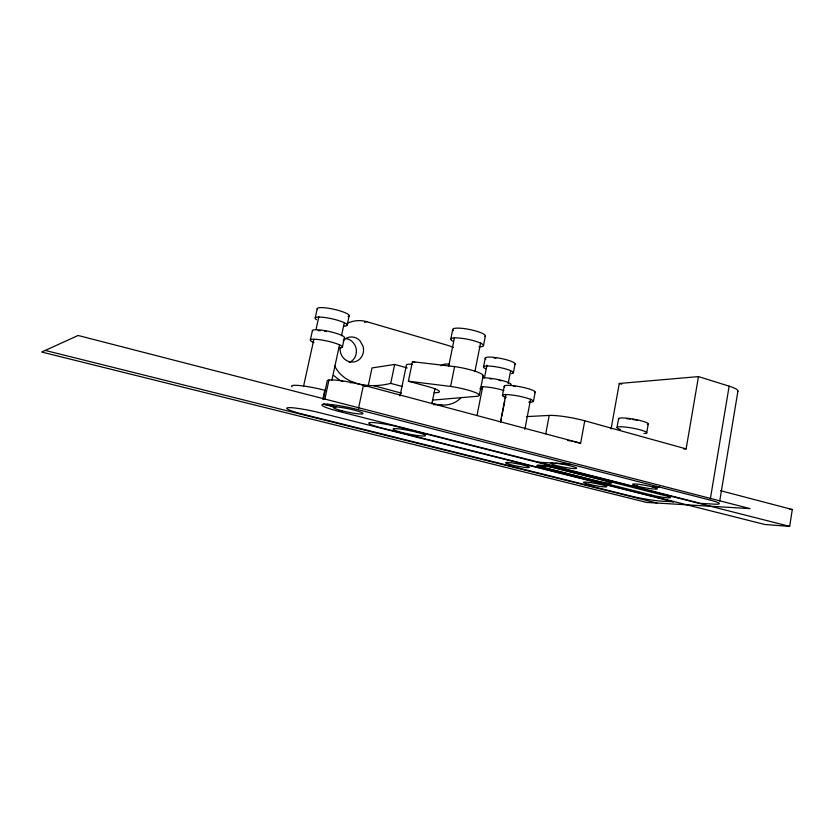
<?xml version="1.0" encoding="UTF-8"?>
<svg xmlns="http://www.w3.org/2000/svg" width="834" height="834" viewBox="0 0 834 834"><rect width="100%" height="100%" fill="white"/><g stroke="black" fill="none" stroke-linecap="round" stroke-linejoin="round"><path stroke-width="1.25" d="M789.662 526.379L398.892 427.091A21.694 2.325 11.6 0 0 370.619 422.536A21.694 2.325 11.6 0 0 381.409 427.863L764.83 524.492L789.662 526.379L792.3 509.522L720.482 490.673M719.711 501.109L737.902 391.229M710.359 498.805L729.145 386.152L698.475 376.603L619.276 383.473L611.061 429.01M683.546 448.911L686.132 448.89L698.475 376.603M646.684 432.982L648.226 424.204M617.024 427.352L618.599 418.595M574.49 441.801A25.917 3.148 10.7 0 1 577.649 442.541L580.631 443.208L584.759 420.795A25.844 3.597 10.6 0 0 549.21 415.436L526.39 416.604M545.728 433.93L549.21 415.436M524.836 429.416L530.622 399.132M533.426 401.331L535.178 392.147M502.433 395.472L504.226 386.309M500.452 422.16L505.842 394.451M500.807 421.316L501.297 418.793M501.787 416.27L504.726 401.144M505.227 398.621L505.717 396.098M508.167 383.484L510.617 370.869M513.369 372.694L515.078 363.864M483.501 345.443L485.419 335.779M483.491 367.085L485.232 358.266M479.331 395.149L483.199 375.602M477.017 415.488L482.74 386.528M484.481 377.719L486.973 365.125M474.921 371.453L480.645 342.68M448.629 366.501L454.447 337.78M454.593 366.585L412.434 361.716L408.399 381.211L450.589 386.423L454.593 366.585A22.362 3.628 11.4 0 1 476.214 371.62A22.362 3.628 11.4 0 1 482.594 376.447M431.876 403.719L434.91 388.821M450.735 339.323L452.695 329.68M334.57 365.699C344.348 385.954 371.328 388.404 390.719 383.369L394.68 364.448L407.18 367.93M400.007 395.973L406.367 365.396A16.419 2.596 11.6 0 1 412.121 364.281M358.474 408.462L363.416 385.235L580.631 443.208M368.159 386.111L372.006 367.93L394.68 364.448M324.833 399.121L328.961 380.033M342.336 347.33L344.369 337.916A16.43 2.763 12.4 0 0 328.137 331.265A16.43 2.763 12.4 0 0 312.594 331.213M347.08 325.406L349.102 316.055M322.873 399.017L324.78 390.27A24.832 3.034 12.1 0 0 305.859 386.34L300.396 385.621A24.832 3.034 12.1 0 0 292.025 386.799M323.206 399.59L327.314 380.596A26.605 3.503 12 0 1 363.447 385.256M331.859 380.231L339.584 344.588M341.523 335.675L344.275 322.935M310.373 339.897L312.458 330.452M315.231 317.89L317.306 308.486M303.618 385.944L313.855 339.428M316.065 329.367L318.838 316.795M461.046 397.62C453.821 405.699 441.812 406.763 432.054 403.187M441.082 365.678L443.667 364.437A12.124 10.852 82.9 0 1 449.286 364.375M364.5 322.299L366.887 321.726L448.88 345.703A30.378 27.22 82.8 0 1 453.373 347.486M439.57 405.334L441.874 404.928M350.405 382.775L353.929 382.316M364.552 386.549L366.95 386.257M332.526 409.609L338.343 411.277L342.472 410.901M432.658 400.111L476.714 396.317A22.414 3.273 11.3 0 0 474.244 392.105A22.414 3.273 11.3 0 0 450.589 386.423M433.565 404.761L435.817 404.584M323.738 404.219L336.112 406.909A15.262 1.71 11.9 0 1 361.237 412.35A15.262 1.71 11.9 0 1 348.914 412.361A15.262 1.71 11.9 0 1 334.194 406.919L323.738 404.219L327.022 404.209A26.688 3.002 11.9 0 1 358.234 409.682L710.141 500.087A24.864 2.366 10.2 0 1 713.789 504.132L700.56 503.371L338.343 411.277M334.194 406.919L336.112 406.909L327.022 404.209M652.292 486.837L659.777 487.15M632.328 486.024L637.687 486.243M538.91 462.276L569.685 464.006M789.819 509.376L792.3 509.522M45.234 350.436L656.921 503.027M373.069 385.517L401.54 393.148M390.719 383.369L402.019 386.423M408.399 381.211L427.665 386.486A21.392 3.055 11.6 0 1 434.212 392.658M584.759 420.795L686.132 448.89M412.434 361.716L414.832 362.394M619.276 383.473L621.695 384.193M342.847 381.555L339.751 380.262L333.527 375.404M555.152 463.183A12.979 1.345 10.7 0 1 575.992 467.666A12.979 1.345 10.7 0 1 562.356 466.904A12.979 1.345 10.7 0 1 553.025 463.068M567.808 440.415A25.917 3.148 10.7 0 1 570.07 440.852M571.196 441.082A25.917 3.148 10.7 0 1 573.406 441.561M729.145 386.152A24.52 4.472 9.2 0 1 737.548 391.761M494.02 358.015A12.156 2.137 11.1 0 1 495.907 358.203M626.605 418.71A12.093 1.783 10.1 0 1 630.4 419.106M632.453 419.408A12.093 1.783 10.1 0 1 637.614 420.419M332.432 409.609A26.688 3.002 11.9 0 1 323.78 404.229M316.545 319.693A16.409 2.919 12.5 0 1 322.278 317.222A16.409 2.919 12.5 0 1 342.847 322.07A16.409 2.919 12.5 0 1 343.952 326.167M317.42 309.331A16.388 3.034 12.6 0 1 335.07 309.55A16.388 3.034 12.6 0 1 348.028 316.607M481.593 389.311A15.252 2.325 11.1 0 1 480.019 388.446M481.208 386.872A15.252 2.325 11.1 0 1 503.913 390.521M482.969 377.958A15.241 2.429 11.1 0 1 501.651 380.408A15.241 2.429 11.1 0 1 510.575 385.047M489.923 378.782A12.187 1.939 11.1 0 1 491.82 378.99M499.066 380.304A12.187 1.939 11.1 0 1 501.057 380.804M620.465 429.531A15.127 2.127 10.2 0 1 621.393 426.768A15.127 2.127 10.2 0 1 641.575 430.219A15.127 2.127 10.2 0 1 643.921 433.534M618.776 419.221A15.116 2.231 10.1 0 1 634.862 419.366A15.116 2.231 10.1 0 1 647.309 424.61M485.659 368.795A15.22 2.575 11.1 0 1 488.651 366.022A15.22 2.575 11.1 0 1 507.927 369.639A15.22 2.575 11.1 0 1 511.378 373.622M485.826 359.089A15.2 2.679 11.1 0 1 499.993 358.276A15.2 2.679 11.1 0 1 514.568 364.468M313.928 342.638A16.451 2.638 12.4 0 1 315.231 339.261A16.451 2.638 12.4 0 1 337.03 343.837A16.451 2.638 12.4 0 1 339.24 347.955M318.056 330.618A13.146 2.21 12.4 0 1 320.381 330.681M324.322 331.15A13.146 2.21 12.4 0 1 326.521 331.525M513.494 386.298A12.604 1.981 10.9 0 1 515.475 386.528M506.113 397.703A15.773 2.366 10.9 0 1 507.635 394.638A15.773 2.366 10.9 0 1 529.267 398.871A15.773 2.366 10.9 0 1 528.746 402.134M504.778 387.07A15.752 2.471 10.9 0 1 519.78 386.695A15.752 2.471 10.9 0 1 534.584 392.689M340.199 347.361A12.614 11.697 77.1 0 0 352.761 362.071A12.614 11.697 77.1 0 0 363.051 346.225L359.84 340.616A12.614 11.697 77.1 0 0 343.254 340.626M344.432 338.468A12.447 11.572 76.9 0 1 352.73 342.096L354.659 344.651A12.447 11.572 76.9 0 1 349.227 362.498M347.069 323.467A31.421 29.044 77.8 0 1 366.887 321.726M453.331 341.377A16.711 3.096 11.4 0 1 457.157 337.895A16.711 3.096 11.4 0 1 479.3 342.586A16.711 3.096 11.4 0 1 479.018 346.819M453.456 330.671A16.69 3.232 11.4 0 1 468.468 329.284A16.69 3.232 11.4 0 1 484.961 336.54M78.125 335.476L41.7 352.042L646.569 502.412L750.089 508.625L78.125 335.476M673.497 501.818L661.435 501.13A23.237 2.116 10.4 0 1 629.889 495.823L302.7 414.133A24.895 2.606 12 0 1 289.096 409.932L287.136 408.858A24.895 2.606 12 0 1 295.444 408.076L300.918 408.848A24.895 2.606 12 0 1 319.891 412.757L673.497 501.818M410.005 430.688L407.857 430.261A16.544 1.762 11.5 0 0 394.524 428.613A16.544 1.762 11.5 0 0 396.025 430.709L398.881 431.626A16.544 1.762 11.5 0 0 423.933 436.036A16.544 1.762 11.5 0 0 412.142 431.136L410.005 430.688M651.635 495.104L542.819 467.634A12.51 1.251 10.8 0 1 538.764 465.111A12.51 1.251 10.8 0 1 555.715 467.895L665.782 495.813A12.041 1.126 10.4 0 1 668.18 497.856A12.041 1.126 10.4 0 1 651.635 495.104M607.757 481.479L554.13 467.874A9.383 0.938 10.8 0 0 541.422 465.789A9.383 0.938 10.8 0 0 544.456 467.676L597.624 481.103A9.205 0.897 10.6 0 0 610.154 483.178A9.205 0.897 10.6 0 0 607.757 481.479M637.541 486.201A12.625 1.251 10.4 0 0 657.286 488.912A12.625 1.251 10.4 0 0 640.001 484.471A12.625 1.251 10.4 0 0 637.541 486.201M588.648 484.21A11.812 1.105 10.6 0 0 606.756 486.733A11.812 1.105 10.6 0 0 590.149 482.542A11.812 1.105 10.6 0 0 588.648 484.21M508.959 464.215A12.145 1.188 11 0 0 528.975 467.54A12.145 1.188 11 0 0 514.557 463.277A12.145 1.188 11 0 0 508.959 464.215"/></g></svg>
